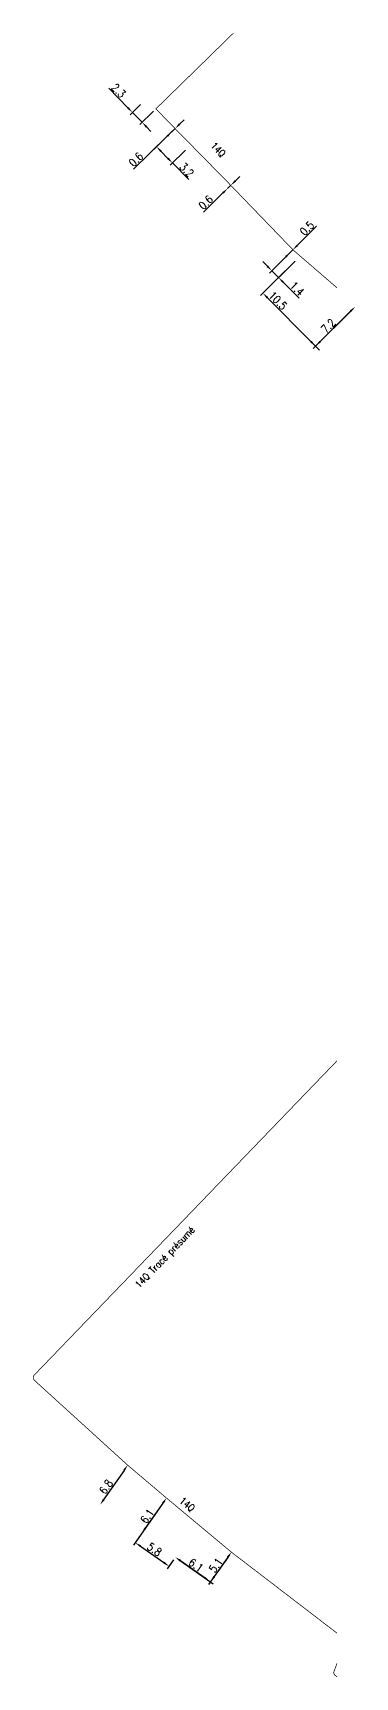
# Model space of a CAD drawing. Header units: millimetres. Extents: x 185000 to 186003, y 127000 to 128000.
# Drawn here: x 185957.2 to 186002.6, y 127768.9 to 128000.1 of the extents above; entities that cross this region are included whole.
import ezdxf
from ezdxf.enums import TextEntityAlignment as Align

# ---------------------------------------------------------------- set-up
doc = ezdxf.new("R2010")
doc.units = ezdxf.units.MM
doc.linetypes.add('S_ST', pattern=[14, 8, -1.5, 0, -1.5, 0, -1.5, 0, -1.5])
doc.layers.add('S_100', color=5, linetype='CONTINUOUS')
doc.styles.get("Standard").update_dxf_attribs({"font": 'romans.shx', "width": 0.85})
doc.dimstyles.get("Standard").update_dxf_attribs({"dimtxt": 1.5, "dimasz": 1.2, "dimexe": 0.625, "dimexo": 0.625, "dimgap": 0.25, "dimtad": 1, "dimdec": 1, "dimzin": 0, "dimdsep": 46, "dimtxsty": 'Standard', "dimcen": -0.5, "dimadec": 0, "dimazin": 0, "dimtfac": 1, "dimtdec": 1, "dimtmove": 0, "dimatfit": 3, "dimfxl": 0, "dimtolj": 1, "dimtzin": 0, "dimarcsym": 0})

# ---------------------------------------------------------------- blocks, each defined once
blk = doc.blocks.new('*D117')
at = {"layer": 'S_100', "color": 0, "linetype": 'Continuous', "lineweight": -2, "ltscale": 0.5, "transparency": 16777216}
blk.add_line((185970.04, 127797.96), (185967.2, 127793.91), dxfattribs=at)
at = {"layer": 'S_100', "color": 0, "linetype": 'Continuous', "ltscale": 0.5, "transparency": 16777216}
for points in [[(185969.92, 127798.05), (185970.16, 127797.88), (185970.56, 127798.7)], [(185967.08, 127793.99), (185967.33, 127793.82), (185966.69, 127793.17)]]:
    blk.add_solid(points, dxfattribs=at)
at = {"layer": 'S_100', "color": 0, "linetype": 'Continuous', "ltscale": 0.5, "transparency": 16777216, "insert": (185967.51, 127795.66), "char_height": 1.125, "attachment_point": 5, "rotation": 55.0051}
blk.add_mtext('\\A1;6.8', dxfattribs=at)
blk = doc.blocks.new('*D118')
at = {"layer": 'S_100', "color": 0, "linetype": 'Continuous', "lineweight": -2, "ltscale": 0.5, "transparency": 16777216}
for p, q in [((185975.74, 127793.71), (185971.35, 127787.44)), ((185972.35, 127787.31), (185975.63, 127785.01)), ((185976.99, 127785.39), (185976.1, 127784.11))]:
    blk.add_line(p, q, dxfattribs=at)
at = {"layer": 'S_100', "color": 0, "linetype": 'Continuous', "ltscale": 0.5, "transparency": 16777216}
for points in [[(185972.44, 127787.43), (185972.27, 127787.19), (185971.61, 127787.82)], [(185975.71, 127785.14), (185975.54, 127784.89), (185976.37, 127784.5)]]:
    blk.add_solid(points, dxfattribs=at)
at = {"layer": 'S_100', "color": 0, "linetype": 'Continuous', "ltscale": 0.5, "transparency": 16777216, "insert": (185974.31, 127786.86), "char_height": 1.125, "attachment_point": 5, "rotation": 325.0051}
blk.add_mtext('\\A1;5.8', dxfattribs=at)
blk = doc.blocks.new('*D119')
at = {"layer": 'S_100', "color": 0, "linetype": 'Continuous', "lineweight": -2, "ltscale": 0.5, "transparency": 16777216}
blk.add_line((185975.49, 127793.35), (185973.02, 127789.83), dxfattribs=at)
at = {"layer": 'S_100', "color": 0, "linetype": 'Continuous', "ltscale": 0.5, "transparency": 16777216}
for points in [[(185975.37, 127793.44), (185975.61, 127793.27), (185976.01, 127794.09)], [(185972.9, 127789.92), (185973.15, 127789.75), (185972.51, 127789.1)]]:
    blk.add_solid(points, dxfattribs=at)
at = {"layer": 'S_100', "color": 0, "linetype": 'Continuous', "ltscale": 0.5, "transparency": 16777216, "insert": (185973.3, 127791.54), "char_height": 1.125, "attachment_point": 5, "rotation": 54.9637}
blk.add_mtext('\\A1;6.1', dxfattribs=at)
blk = doc.blocks.new('*D120')
at = {"layer": 'S_100', "color": 0, "linetype": 'Continuous', "lineweight": -2, "ltscale": 0.5, "transparency": 16777216}
for p, q in [((185981.47, 127782.82), (185977.99, 127785.25)), ((185984.87, 127786.09), (185981.94, 127781.92))]:
    blk.add_line(p, q, dxfattribs=at)
at = {"layer": 'S_100', "color": 0, "linetype": 'Continuous', "ltscale": 0.5, "transparency": 16777216}
for points in [[(185978.08, 127785.38), (185977.91, 127785.13), (185977.26, 127785.77)], [(185981.56, 127782.94), (185981.39, 127782.7), (185982.21, 127782.3)]]:
    blk.add_solid(points, dxfattribs=at)
at = {"layer": 'S_100', "color": 0, "linetype": 'Continuous', "ltscale": 0.5, "transparency": 16777216, "insert": (185980.16, 127784.65), "char_height": 1.125, "attachment_point": 5, "rotation": 325.0051}
blk.add_mtext('\\A1;6.1', dxfattribs=at)
blk = doc.blocks.new('*D121')
at = {"layer": 'S_100', "color": 0, "linetype": 'Continuous', "lineweight": -2, "ltscale": 0.5, "transparency": 16777216}
for p, q in [((185977.64, 127785.5), (185982.6, 127782.03)), ((185984.62, 127785.74), (185982.73, 127783.04))]:
    blk.add_line(p, q, dxfattribs=at)
at = {"layer": 'S_100', "color": 0, "linetype": 'Continuous', "ltscale": 0.5, "transparency": 16777216}
for points in [[(185984.5, 127785.83), (185984.75, 127785.66), (185985.14, 127786.48)], [(185982.61, 127783.12), (185982.85, 127782.95), (185982.21, 127782.3)]]:
    blk.add_solid(points, dxfattribs=at)
at = {"layer": 'S_100', "color": 0, "linetype": 'Continuous', "ltscale": 0.5, "transparency": 16777216, "insert": (185982.94, 127784.64), "char_height": 1.125, "attachment_point": 5, "rotation": 55.0051}
blk.add_mtext('\\A1;5.1', dxfattribs=at)
blk = doc.blocks.new('*D175')
at = {"layer": 'S_100', "color": 0, "linetype": 'Continuous', "lineweight": -2, "ltscale": 0.5, "transparency": 16777216}
for p, q in [((185990.2, 127967.25), (185989.56, 127967.89)), ((185993.8, 127969.56), (185990.5, 127966.28)), ((185994.1, 127967.96), (185991.45, 127965.33)), ((185990.83, 127966.61), (185991.78, 127965.66)), ((185992.42, 127965.02), (185994.66, 127962.75))]:
    blk.add_line(p, q, dxfattribs=at)
at = {"layer": 'S_100', "color": 0, "linetype": 'Continuous', "ltscale": 0.5, "transparency": 16777216}
for points in [[(185990.3, 127967.36), (185990.09, 127967.14), (185990.83, 127966.61)], [(185992.52, 127965.12), (185992.31, 127964.91), (185991.78, 127965.66)]]:
    blk.add_solid(points, dxfattribs=at)
at = {"layer": 'S_100', "color": 0, "linetype": 'Continuous', "ltscale": 0.5, "transparency": 16777216, "insert": (185994.39, 127964.09), "char_height": 1.125, "attachment_point": 5, "rotation": 314.8301}
blk.add_mtext('\\A1;1.4', dxfattribs=at)
blk = doc.blocks.new('*D176')
at = {"layer": 'S_100', "color": 0, "linetype": 'Continuous', "lineweight": -2, "ltscale": 0.5, "transparency": 16777216}
for p, q in [((185994.42, 127970.18), (185997.14, 127972.89)), ((185992.81, 127968.58), (185992.17, 127967.94)), ((185993.44, 127969.21), (185993.78, 127969.54))]:
    blk.add_line(p, q, dxfattribs=at)
at = {"layer": 'S_100', "color": 0, "linetype": 'Continuous', "ltscale": 0.5, "transparency": 16777216}
for points in [[(185994.31, 127970.28), (185994.52, 127970.07), (185993.78, 127969.54)], [(185992.7, 127968.68), (185992.91, 127968.47), (185993.44, 127969.21)]]:
    blk.add_solid(points, dxfattribs=at)
at = {"layer": 'S_100', "color": 0, "linetype": 'Continuous', "ltscale": 0.5, "transparency": 16777216, "insert": (185995.77, 127972.58), "char_height": 1.125, "attachment_point": 5, "rotation": 44.8301}
blk.add_mtext('\\A1;0.5', dxfattribs=at)
blk = doc.blocks.new('*D177')
at = {"layer": 'S_100', "color": 0, "linetype": 'Continuous', "lineweight": -2, "ltscale": 0.5, "transparency": 16777216}
for p, q in [((185994.1, 127967.96), (185989.24, 127963.13)), ((185996.34, 127956.65), (185990.21, 127962.82)), ((186002.22, 127961.23), (185996.64, 127955.68))]:
    blk.add_line(p, q, dxfattribs=at)
at = {"layer": 'S_100', "color": 0, "linetype": 'Continuous', "ltscale": 0.5, "transparency": 16777216}
for points in [[(185990.31, 127962.93), (185990.1, 127962.72), (185989.57, 127963.46)], [(185996.45, 127956.76), (185996.23, 127956.55), (185996.97, 127956.01)]]:
    blk.add_solid(points, dxfattribs=at)
at = {"layer": 'S_100', "color": 0, "linetype": 'Continuous', "ltscale": 0.5, "transparency": 16777216, "insert": (185991.67, 127962.41), "char_height": 1.125, "attachment_point": 5, "rotation": 314.8301}
blk.add_mtext('\\A1;10.5', dxfattribs=at)
blk = doc.blocks.new('*D178')
at = {"layer": 'S_100', "color": 0, "linetype": 'Continuous', "lineweight": -2, "ltscale": 0.5, "transparency": 16777216}
for p, q in [((186001.91, 127960.92), (185997.61, 127956.65)), ((185997.55, 127955.43), (185996.64, 127956.35))]:
    blk.add_line(p, q, dxfattribs=at)
at = {"layer": 'S_100', "color": 0, "linetype": 'Continuous', "ltscale": 0.5, "transparency": 16777216}
for points in [[(186001.81, 127961.03), (186002.02, 127960.82), (186002.55, 127961.56)], [(185997.51, 127956.75), (185997.72, 127956.54), (185996.97, 127956.01)]]:
    blk.add_solid(points, dxfattribs=at)
at = {"layer": 'S_100', "color": 0, "linetype": 'Continuous', "ltscale": 0.5, "transparency": 16777216, "insert": (185998.78, 127958.87), "char_height": 1.125, "attachment_point": 5, "rotation": 44.8301}
blk.add_mtext('\\A1;7.2', dxfattribs=at)
blk = doc.blocks.new('*D179')
at = {"layer": 'S_100', "color": 0, "linetype": 'Continuous', "lineweight": -2, "ltscale": 0.5, "transparency": 16777216}
for p, q in [((185985.7, 127979.25), (185986.34, 127979.88)), ((185983.96, 127977.55), (185981.22, 127974.85)), ((185985.06, 127978.62), (185984.61, 127978.18))]:
    blk.add_line(p, q, dxfattribs=at)
at = {"layer": 'S_100', "color": 0, "linetype": 'Continuous', "ltscale": 0.5, "transparency": 16777216}
for points in [[(185985.6, 127979.35), (185985.81, 127979.14), (185985.06, 127978.62)], [(185983.86, 127977.65), (185984.07, 127977.44), (185984.61, 127978.18)]]:
    blk.add_solid(points, dxfattribs=at)
at = {"layer": 'S_100', "color": 0, "linetype": 'Continuous', "ltscale": 0.5, "transparency": 16777216, "insert": (185981.54, 127976.22), "char_height": 1.125, "attachment_point": 5, "rotation": 44.4134}
blk.add_mtext('\\A1;0.6', dxfattribs=at)
blk = doc.blocks.new('*D180')
at = {"layer": 'S_100', "color": 0, "linetype": 'Continuous', "lineweight": -2, "ltscale": 0.5, "transparency": 16777216}
for p, q in [((185976.88, 127986.27), (185974.28, 127983.72)), ((185975.24, 127983.41), (185976.22, 127982.41)), ((185978.69, 127983.56), (185976.52, 127981.44)), ((185976.85, 127981.76), (185979.14, 127979.42))]:
    blk.add_line(p, q, dxfattribs=at)
at = {"layer": 'S_100', "color": 0, "linetype": 'Continuous', "ltscale": 0.5, "transparency": 16777216}
for points in [[(185975.35, 127983.51), (185975.14, 127983.3), (185974.61, 127984.05)], [(185976.33, 127982.51), (185976.11, 127982.3), (185976.85, 127981.76)]]:
    blk.add_solid(points, dxfattribs=at)
at = {"layer": 'S_100', "color": 0, "linetype": 'Continuous', "ltscale": 0.5, "transparency": 16777216, "insert": (185978.85, 127980.79), "char_height": 1.125, "attachment_point": 5, "rotation": 314.3323}
blk.add_mtext('\\A1;3.2', dxfattribs=at)
blk = doc.blocks.new('*D181')
at = {"layer": 'S_100', "color": 0, "linetype": 'Continuous', "lineweight": -2, "ltscale": 0.5, "transparency": 16777216}
for p, q in [((185977.22, 127986.6), (185976.77, 127986.16)), ((185977.86, 127987.22), (185978.51, 127987.85)), ((185976.12, 127985.53), (185971.38, 127980.9))]:
    blk.add_line(p, q, dxfattribs=at)
at = {"layer": 'S_100', "color": 0, "linetype": 'Continuous', "ltscale": 0.5, "transparency": 16777216}
for points in [[(185977.76, 127987.33), (185977.97, 127987.12), (185977.22, 127986.6)], [(185976.02, 127985.63), (185976.23, 127985.42), (185976.77, 127986.16)]]:
    blk.add_solid(points, dxfattribs=at)
at = {"layer": 'S_100', "color": 0, "linetype": 'Continuous', "ltscale": 0.5, "transparency": 16777216, "insert": (185971.71, 127982.26), "char_height": 1.125, "attachment_point": 5, "rotation": 44.3323}
blk.add_mtext('\\A1;0.6', dxfattribs=at)
blk = doc.blocks.new('*D182')
at = {"layer": 'S_100', "color": 0, "linetype": 'Continuous', "lineweight": -2, "ltscale": 0.5, "transparency": 16777216}
for p, q in [((185970.59, 127989.52), (185967.9, 127992.27)), ((185972.36, 127989.99), (185970.88, 127988.54)), ((185972.58, 127987.48), (185971.22, 127988.87)), ((185974.18, 127989.04), (185972.24, 127987.15)), ((185973.21, 127986.83), (185973.83, 127986.19))]:
    blk.add_line(p, q, dxfattribs=at)
at = {"layer": 'S_100', "color": 0, "linetype": 'Continuous', "ltscale": 0.5, "transparency": 16777216}
for points in [[(185970.69, 127989.62), (185970.48, 127989.41), (185971.22, 127988.87)], [(185973.31, 127986.94), (185973.1, 127986.73), (185972.58, 127987.48)]]:
    blk.add_solid(points, dxfattribs=at)
at = {"layer": 'S_100', "color": 0, "linetype": 'Continuous', "ltscale": 0.5, "transparency": 16777216, "insert": (185969.27, 127991.94), "char_height": 1.125, "attachment_point": 5, "rotation": 314.2984}
blk.add_mtext('\\A1;2.3', dxfattribs=at)

msp = doc.modelspace()

# ---------------------------------------------------------------- linework, layer by layer
at = {"layer": 'S_100', "linetype": 'S_ST', "ltscale": 0.5, "const_width": 0.1, "flags": 128}
msp.add_lwpolyline([(186000, 127964.21), (185993.8, 127969.56), (185985.06, 127978.62), (185977.22, 127986.6), (185974.52, 127989.37), (185985.41, 128000)], dxfattribs=at)
for points in [[(186000, 127775.09), (185995.96, 127778.19), (185990.99, 127782), (185985.14, 127786.48), (185976.01, 127794.09), (185970.56, 127798.7), (185966.18, 127802.68), (185957.89, 127810.22), (185957.43, 127810.64, -0.422741), (185957.4, 127811.36), (185987.48, 127842.56), (186000, 127855.55)], [(186000, 127768.96), (185999.76, 127769.14, -0.340075), (185999.58, 127769.72), (186000, 127770.83)]]:
    msp.add_lwpolyline(points, format="xyb", dxfattribs=at)

# ---------------------------------------------------------------- texts
at = {"layer": 'S_100', "linetype": 'Continuous', "width": 0.85}
msp.add_text('14Q', height=1, rotation=314.4909, dxfattribs=at).set_placement((185983.25, 127983.62), align=Align.MIDDLE)
at = {"layer": 'S_100', "linetype": 'Continuous', "ltscale": 0.5, "width": 0.85}
for s, rotation, p in [('14Q Tracé présumé', 46.052, (185975.9, 127827.84)), ('14Q', 320.1796, (185978.9, 127793.16))]:
    msp.add_text(s, height=1, rotation=rotation, dxfattribs=at).set_placement(p, align=Align.MIDDLE)

# ---------------------------------------------------------------- dimensions: what is measured, and where the dimension line sits
at = {"layer": 'S_100', "linetype": 'Continuous', "ltscale": 0.5}
for base, p1, p2, angle, text, picture, middle in [((185971.22, 127988.87), (185974.52, 127989.37), (185972.69, 127990.31), 314.2984, '2.3', '*D182', (185968.73, 127991.42)), ((185991.78, 127965.66), (185994.13, 127969.89), (185994.43, 127968.29), 134.8301, '1.4', '*D175', (185993.86, 127963.57)), ((185996.97, 127956.01), (186002.55, 127961.56), (185997.88, 127955.1), 44.8301, '7.2', '*D178', (185999.31, 127958.33)), ((185977.26, 127785.77), (185985.14, 127786.48), (185977.26, 127785.77), 325.0051, '6.1', '*D120', (185979.73, 127784.04))]:
    dim = msp.add_linear_dim(base=base, p1=p1, p2=p2, angle=angle, text=text, dimstyle='Standard', override={"dimscale": 0.75}, dxfattribs=at)
    dim.commit()
    dim.dimension.update_dxf_attribs({"geometry": picture, "text_midpoint": middle, "dimtype": 160})
for base, p1, p2, angle, picture, middle in [((185976.77, 127986.16), (185977.22, 127986.6), (185976.77, 127986.16), 44.3323, '*D181', (185972.23, 127981.73)), ((185976.85, 127981.76), (185977.22, 127986.6), (185979.02, 127983.89), 134.3323, '*D180', (185978.31, 127980.27)), ((185984.61, 127978.18), (185985.06, 127978.62), (185984.61, 127978.18), 44.4134, '*D179', (185982.07, 127975.69)), ((185993.44, 127969.21), (185993.78, 127969.54), (185993.44, 127969.21), 44.8301, '*D176', (185996.3, 127972.05)), ((185989.57, 127963.46), (186002.55, 127961.56), (185994.43, 127968.29), 314.8301, '*D177', (185991.14, 127961.88)), ((185966.6867, 127793.1706), (185970.5579, 127798.7002), (185966.6867, 127793.1706), 55.0051, '*D117', (185968.1267, 127795.2276)), ((185976.37, 127784.5), (185976.01, 127794.09), (185977.26, 127785.77), 145.0051, '*D118', (185973.88, 127786.24)), ((185972.51, 127789.1), (185976.01, 127794.09), (185972.51, 127789.1), 54.9637, '*D119', (185973.91, 127791.1)), ((185982.21, 127782.3), (185985.14, 127786.48), (185977.26, 127785.77), 55.0051, '*D121', (185983.55, 127784.21))]:
    dim = msp.add_linear_dim(base=base, p1=p1, p2=p2, angle=angle, dimstyle='Standard', override={"dimscale": 0.75}, dxfattribs=at)
    dim.commit()
    dim.dimension.update_dxf_attribs({"geometry": picture, "text_midpoint": middle, "dimtype": 160})

doc.saveas('drawing.dxf')
